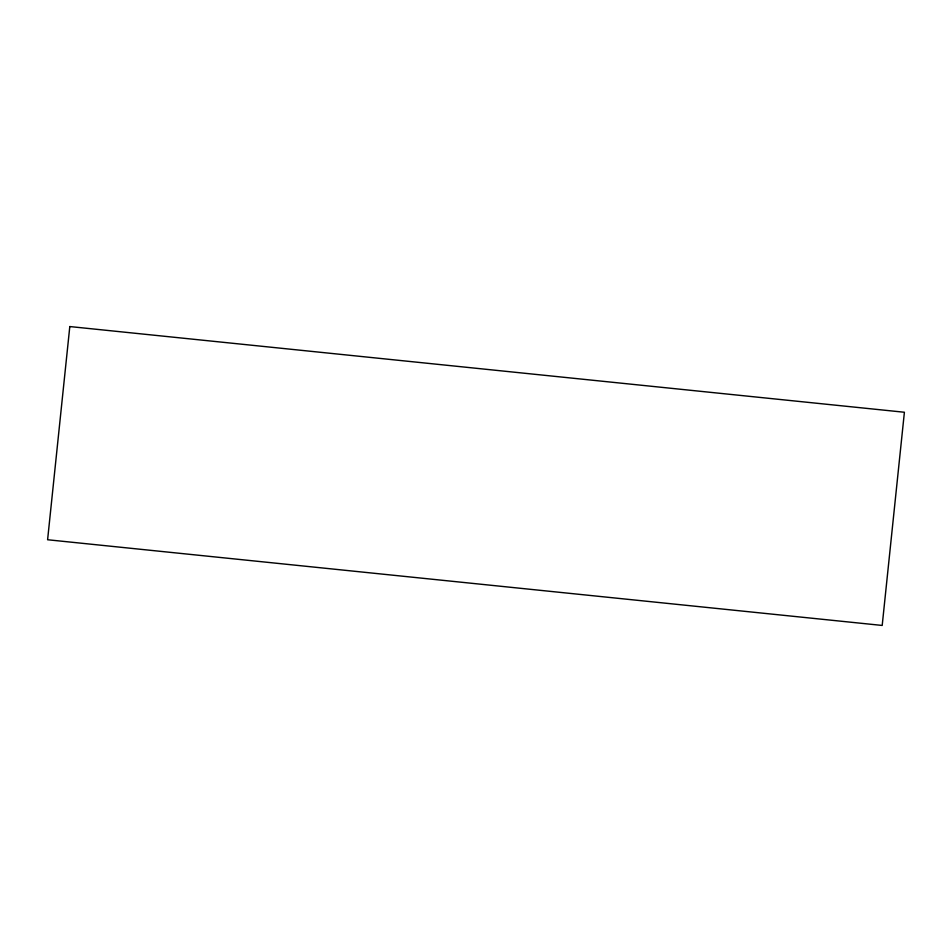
<?xml version="1.0" encoding="UTF-8"?>
<svg xmlns="http://www.w3.org/2000/svg" width="952" height="952" viewBox="0 0 952 952"><rect width="100%" height="100%" fill="white"/><g stroke="black" fill="none" stroke-linecap="round" stroke-linejoin="round"><path stroke-width="1.43" d="M69.805 326.56L47.6 539.748L882.195 625.44L904.4 412.252L69.805 326.56"/></g></svg>
